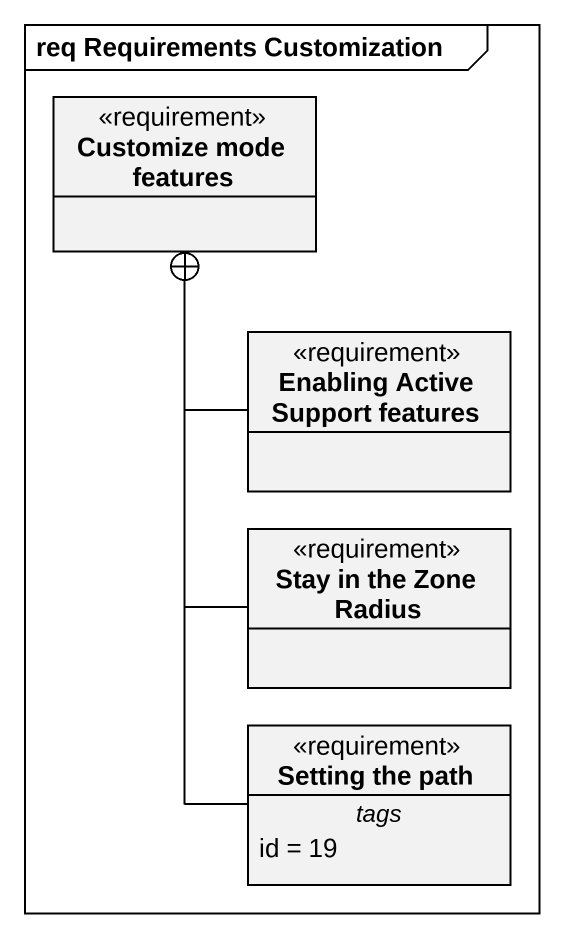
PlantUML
@startuml
mainframe req Requirements Customization
hide circle
hide empty members
class "Customize mode features" as Customize_mode_features <<requirement>>
class "Enabling Active Support features" as Enabling_Active_Support <<requirement>>
class "Stay in the Zone Radius" as Stay_in_the_Zone_Radius <<requirement>>
class "Setting the path" as Setting_the_path <<requirement>> {
  -- tags --
  id = 19
}
Enabling_Active_Support -up-+ Customize_mode_features
Stay_in_the_Zone_Radius -up-+ Customize_mode_features
Setting_the_path -up-+ Customize_mode_features
@enduml
